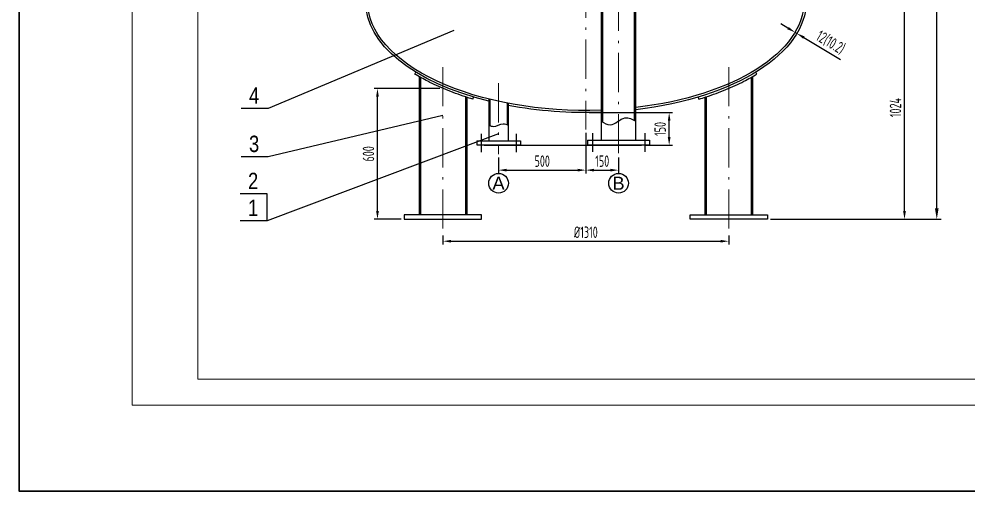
# Model space of a CAD drawing. Header units: millimetres. Extents: x 3203 to 14204, y 1871 to 9574.
# Drawn here: x 3203 to 7558, y 1871 to 4035 of the extents above; entities that cross this region are included whole.
import ezdxf
from ezdxf.enums import TextEntityAlignment as Align

# ---------------------------------------------------------------- set-up
doc = ezdxf.new("R2010")
doc.units = ezdxf.units.MM
doc.linetypes.add('ACAD_ISO10W100', pattern=[18.7, 12, -3, 0.7, -3])
for name, color, linetype, lineweight in [('中心线', 1, 'ACAD_ISO10W100', 18), ('中粗线', 4, 'Continuous', 35), ('细实线', 7, 'Continuous', 18)]:
    doc.layers.add(name, color=color, linetype=linetype, lineweight=lineweight)
doc.layers.add('图层2', color=3, linetype='Continuous')
doc.styles.add('HGCAD', font='gbenor.shx', dxfattribs={"width": 0.75, "bigfont": 'gbcbig.shx'})
doc.styles.get("Standard").update_dxf_attribs({"font": 'arial.ttf'})
doc.dimstyles.new('HGCAD$0', dxfattribs={"dimtxt": 3.5, "dimasz": 2.5, "dimexe": 1, "dimexo": 1, "dimgap": 1, "dimtad": 1, "dimdec": 1, "dimdsep": 46, "dimtxsty": 'HGCAD', "dimcen": 0, "dimclrd": 3, "dimclre": 3, "dimclrt": 6, "dimadec": 1, "dimazin": 0, "dimtfac": 1, "dimtdec": 1, "dimtmove": 0, "dimatfit": 1, "dimfxl": 0, "dimarcsym": 0})

# ---------------------------------------------------------------- blocks, each defined once
blk = doc.blocks.new('HGCAD#HGTFTK~A1H~HGCAD图框')
at = {"layer": '细实线', "color": 7}
blk.add_lwpolyline([(10, -10), (-831, -10), (-831, 584), (10, 584)], close=True, dxfattribs=at)
at = {"layer": '细实线', "color": 2}
blk.add_lwpolyline([(0, 0), (-806, 0), (-806, 574), (0, 574)], close=True, dxfattribs=at)
blk = doc.blocks.new('*D86')
at = {"layer": 'Defpoints', "color": 0, "ltscale": 15, "transparency": 16777216}
for p in [(6760.4, 3974), (6768.7, 3969), (6768.7, 3969)]:
    blk.add_point(p, dxfattribs=at)
at = {"layer": '图层2', "color": 3, "lineweight": -2, "ltscale": 15, "transparency": 16777216}
for p, q in [((6728.1, 3993.2), (6695.9, 4012.4)), ((6760.4, 3974), (6768.7, 3969)), ((6800.9, 3949.8), (6968.8, 3849.8))]:
    blk.add_line(p, q, dxfattribs=at)
at = {"layer": '图层2', "color": 3, "ltscale": 15, "transparency": 16777216}
for points in [[(6731.3, 3998.5), (6724.9, 3987.8), (6760.4, 3974)], [(6804.1, 3955.2), (6797.7, 3944.4), (6768.7, 3969)]]:
    blk.add_solid(points, dxfattribs=at)
at = {"layer": '图层2', "color": 6, "ltscale": 15, "transparency": 16777216, "insert": (6922.6, 3926.6), "char_height": 52.5, "attachment_point": 5, "rotation": 329.2179, "style": 'HGCAD', "bg_fill": 3, "box_fill_scale": 1.1, "bg_fill_color": 256, "bg_fill_true_color": 13158600, "bg_fill_transparency": 0}
blk.add_mtext('12(10.2)', dxfattribs=at)
blk = doc.blocks.new('*D110')
at = {"layer": 'Defpoints', "color": 0, "ltscale": 10, "transparency": 16777216}
for p in [(5279.5, 8326.2), (7410.1, 8326.2), (6633.5, 3116.8)]:
    blk.add_point(p, dxfattribs=at)
at = {"layer": '图层2', "color": 3, "lineweight": -2, "ltscale": 10, "transparency": 16777216}
for p, q in [((5299.5, 8326.2), (7430.1, 8326.2)), ((7410.1, 3166.8), (7410.1, 8276.2)), ((6653.5, 3116.8), (7430.1, 3116.8))]:
    blk.add_line(p, q, dxfattribs=at)
at = {"layer": '图层2', "color": 3, "ltscale": 10, "transparency": 16777216}
for points in [[(7401.7, 8276.2), (7418.4, 8276.2), (7410.1, 8326.2)], [(7401.7, 3166.8), (7418.4, 3166.8), (7410.1, 3116.8)]]:
    blk.add_solid(points, dxfattribs=at)
at = {"layer": '图层2', "color": 6, "ltscale": 10, "transparency": 16777216, "insert": (7350.7, 5721.5), "char_height": 70, "attachment_point": 5, "rotation": 90, "style": 'HGCAD', "bg_fill": 3, "box_fill_scale": 1.1, "bg_fill_color": 256, "bg_fill_true_color": 13158600, "bg_fill_transparency": 0}
blk.add_mtext('~5209', dxfattribs=at)
blk = doc.blocks.new('*D111')
at = {"layer": 'Defpoints', "color": 0, "ltscale": 15, "transparency": 16777216}
for p in [(5801.5, 3605.9), (6183.4, 3605.9), (6057, 3455.9)]:
    blk.add_point(p, dxfattribs=at)
at = {"layer": '图层2', "color": 3, "lineweight": -2, "ltscale": 15, "transparency": 16777216}
for p, q in [((5816.5, 3605.9), (6198.4, 3605.9)), ((6183.4, 3493.4), (6183.4, 3568.4)), ((6072, 3455.9), (6198.4, 3455.9))]:
    blk.add_line(p, q, dxfattribs=at)
at = {"layer": '图层2', "color": 3, "ltscale": 15, "transparency": 16777216}
for points in [[(6177.1, 3568.4), (6189.6, 3568.4), (6183.4, 3605.9)], [(6177.1, 3493.4), (6189.6, 3493.4), (6183.4, 3455.9)]]:
    blk.add_solid(points, dxfattribs=at)
at = {"layer": '图层2', "color": 6, "ltscale": 15, "transparency": 16777216, "insert": (6142.1, 3530.9), "char_height": 52.5, "attachment_point": 5, "rotation": 90, "style": 'HGCAD', "bg_fill": 3, "box_fill_scale": 1.1, "bg_fill_color": 256, "bg_fill_true_color": 13158600, "bg_fill_transparency": 0}
blk.add_mtext('150', dxfattribs=at)
blk = doc.blocks.new('*D112')
at = {"layer": 'Defpoints', "color": 0, "ltscale": 15, "transparency": 16777216}
for p in [(5801.5, 3528.4), (5401.5, 3414.7), (5801.5, 3342.1)]:
    blk.add_point(p, dxfattribs=at)
at = {"layer": '图层2', "color": 3, "lineweight": -2, "ltscale": 15, "transparency": 16777216}
for p, q in [((5801.5, 3513.4), (5801.5, 3327.1)), ((5401.5, 3399.7), (5401.5, 3327.1)), ((5439, 3342.1), (5764, 3342.1))]:
    blk.add_line(p, q, dxfattribs=at)
at = {"layer": '图层2', "color": 3, "ltscale": 15, "transparency": 16777216}
for points in [[(5439, 3348.3), (5439, 3335.8), (5401.5, 3342.1)], [(5764, 3348.3), (5764, 3335.8), (5801.5, 3342.1)]]:
    blk.add_solid(points, dxfattribs=at)
at = {"layer": '图层2', "color": 6, "ltscale": 15, "transparency": 16777216, "insert": (5601.5, 3383.3), "char_height": 52.5, "attachment_point": 5, "style": 'HGCAD', "bg_fill": 3, "box_fill_scale": 1.1, "bg_fill_color": 256, "bg_fill_true_color": 13158600, "bg_fill_transparency": 0}
blk.add_mtext('500', dxfattribs=at)
blk = doc.blocks.new('*D121')
at = {"layer": 'Defpoints', "color": 0, "ltscale": 15, "transparency": 16777216}
for p in [(5146.5, 3057.6), (6456.5, 3057.6), (6456.5, 3016.2)]:
    blk.add_point(p, dxfattribs=at)
at = {"layer": '图层2', "color": 3, "lineweight": -2, "ltscale": 15, "transparency": 16777216}
for p, q in [((5146.5, 3042.6), (5146.5, 3001.2)), ((5184, 3016.2), (6419, 3016.2)), ((6456.5, 3042.6), (6456.5, 3001.2))]:
    blk.add_line(p, q, dxfattribs=at)
at = {"layer": '图层2', "color": 3, "ltscale": 15, "transparency": 16777216}
for points in [[(5184, 3022.4), (5184, 3009.9), (5146.5, 3016.2)], [(6419, 3022.4), (6419, 3009.9), (6456.5, 3016.2)]]:
    blk.add_solid(points, dxfattribs=at)
at = {"layer": '图层2', "color": 6, "ltscale": 15, "transparency": 16777216, "insert": (5801.5, 3057.4), "char_height": 52.5, "attachment_point": 5, "style": 'HGCAD', "bg_fill": 3, "box_fill_scale": 1.1, "bg_fill_color": 256, "bg_fill_true_color": 13158600, "bg_fill_transparency": 0}
blk.add_mtext('%%C1310', dxfattribs=at)
blk = doc.blocks.new('*D122')
at = {"layer": 'Defpoints', "color": 0, "ltscale": 15, "transparency": 16777216}
for p in [(4846.4, 3716.8), (5146.5, 3716.8), (4969.5, 3116.8)]:
    blk.add_point(p, dxfattribs=at)
at = {"layer": '图层2', "color": 3, "lineweight": -2, "ltscale": 15, "transparency": 16777216}
for p, q in [((5131.5, 3716.8), (4831.4, 3716.8)), ((4846.4, 3154.3), (4846.4, 3679.3)), ((4954.5, 3116.8), (4831.4, 3116.8))]:
    blk.add_line(p, q, dxfattribs=at)
at = {"layer": '图层2', "color": 3, "ltscale": 15, "transparency": 16777216}
for points in [[(4840.2, 3679.3), (4852.7, 3679.3), (4846.4, 3716.8)], [(4840.2, 3154.3), (4852.7, 3154.3), (4846.4, 3116.8)]]:
    blk.add_solid(points, dxfattribs=at)
at = {"layer": '图层2', "color": 6, "ltscale": 15, "transparency": 16777216, "insert": (4805.2, 3416.8), "char_height": 52.5, "attachment_point": 5, "rotation": 90, "style": 'HGCAD', "bg_fill": 3, "box_fill_scale": 1.1, "bg_fill_color": 256, "bg_fill_true_color": 13158600, "bg_fill_transparency": 0}
blk.add_mtext('600', dxfattribs=at)
blk = doc.blocks.new('*D81')
at = {"layer": 'Defpoints', "color": 0, "ltscale": 15, "transparency": 16777216}
for p in [(6811.5, 4140.9), (7262, 4140.9), (6633.5, 3116.8)]:
    blk.add_point(p, dxfattribs=at)
at = {"layer": '图层2', "color": 3, "lineweight": -2, "ltscale": 15, "transparency": 16777216}
for p, q in [((6826.5, 4140.9), (7277, 4140.9)), ((7262, 3154.3), (7262, 4103.4)), ((6648.5, 3116.8), (7277, 3116.8))]:
    blk.add_line(p, q, dxfattribs=at)
at = {"layer": '图层2', "color": 3, "ltscale": 15, "transparency": 16777216}
for points in [[(7255.8, 4103.4), (7268.3, 4103.4), (7262, 4140.9)], [(7255.8, 3154.3), (7268.3, 3154.3), (7262, 3116.8)]]:
    blk.add_solid(points, dxfattribs=at)
at = {"layer": '图层2', "color": 6, "ltscale": 15, "transparency": 16777216, "insert": (7220.8, 3628.9), "char_height": 52.5, "attachment_point": 5, "rotation": 90, "style": 'HGCAD', "bg_fill": 3, "box_fill_scale": 1.1, "bg_fill_color": 256, "bg_fill_true_color": 13158600, "bg_fill_transparency": 0}
blk.add_mtext('1024', dxfattribs=at)
blk = doc.blocks.new('*D107')
at = {"layer": 'Defpoints', "color": 0, "ltscale": 15, "transparency": 16777216}
for p in [(5801.5, 3528.4), (5951.5, 3414.7), (5951.5, 3342.1)]:
    blk.add_point(p, dxfattribs=at)
at = {"layer": '中粗线', "color": 3, "lineweight": -2, "ltscale": 15, "transparency": 16777216}
for p, q in [((5801.5, 3513.4), (5801.5, 3327.1)), ((5951.5, 3399.7), (5951.5, 3327.1)), ((5839, 3342.1), (5914, 3342.1))]:
    blk.add_line(p, q, dxfattribs=at)
at = {"layer": '中粗线', "color": 3, "ltscale": 15, "transparency": 16777216}
for points in [[(5839, 3348.3), (5839, 3335.8), (5801.5, 3342.1)], [(5914, 3348.3), (5914, 3335.8), (5951.5, 3342.1)]]:
    blk.add_solid(points, dxfattribs=at)
at = {"layer": '中粗线', "color": 6, "ltscale": 15, "transparency": 16777216, "insert": (5876.5, 3383.3), "char_height": 52.5, "attachment_point": 5, "style": 'HGCAD', "bg_fill": 3, "box_fill_scale": 1.1, "bg_fill_color": 256, "bg_fill_true_color": 13158600, "bg_fill_transparency": 0}
blk.add_mtext('150', dxfattribs=at)

msp = doc.modelspace()

# ---------------------------------------------------------------- linework, layer by layer
at = {"ltscale": 15}
for p, q in [((5017.35, 3782.73), (5022.56, 3791.26)), ((5037, 3771.07), (5037, 3136.83)), ((5043, 3767.64), (5043, 3136.83)), ((5250, 3678.13), (5250, 3136.83)), ((5256, 3676.19), (5256, 3136.83)), ((5282.97, 3667.81), (5285.84, 3677.39)), ((5846, 3455.91), (6057, 3455.91))]:
    msp.add_line(p, q, dxfattribs=at)
at = {"ltscale": 5}
for p, q in [((4344.83, 3624.46), (4220.95, 3624.46)), ((4344.83, 3402.63), (4220.95, 3402.63)), ((4340.33, 3233.07), (4216.45, 3233.07)), ((4340.33, 3109.19), (4216.45, 3109.19))]:
    msp.add_line(p, q, dxfattribs=at)
at = {"ltscale": 15}
msp.add_lwpolyline([(4969.47, 3116.83), (5323.47, 3116.83), (5323.47, 3136.83), (4969.47, 3136.83)], close=True, dxfattribs=at)
at = {"ltscale": 15, "extrusion": (0, 0, -1)}
for major_axis, ratio, start_param, end_param in [((1010, 0), 0.5049505, 2.0265053, 3.1415927), ((1000, 0), 0.5, 1.5002378, 3.1415927), ((1000, 0), 0.5, 0, 1.3392324), ((1010, 0), 0.5049505, 0, 1.3415663), ((1010, 0), 0.5049505, 1.5009375, 1.9304822)]:
    msp.add_ellipse((5801.5, 4115.91), major_axis=major_axis, ratio=ratio, start_param=start_param, end_param=end_param, dxfattribs=at)
at = {"ltscale": 15}
msp.add_open_spline([(5282.97, 3667.81), (5272.22, 3671.03), (5261.6, 3674.36), (5219.58, 3688.04), (5189.17, 3699.18), (5130.94, 3723.12), (5103.11, 3735.91), (5056.02, 3760.1), (5036.2, 3771.2), (5017.35, 3782.73)], degree=3, knots=[2.1066277, 2.1066277, 2.1066277, 2.1066277, 2.14348316, 2.14348316, 2.25406569, 2.25406569, 2.36464822, 2.36464822, 2.4515563, 2.4515563, 2.4515563, 2.4515563], dxfattribs=at)
at = {"layer": '中心线', "ltscale": 15}
for p, q in [((5801.5, 8428.29), (5801.5, 3528.36)), ((5146.5, 3814.86), (5146.5, 3057.64))]:
    msp.add_line(p, q, dxfattribs=at)
at = {"layer": '图层2', "ltscale": 5}
for p, q in [((5195.98, 3982.98), (4344.83, 3624.46)), ((5146.5, 3592.27), (4344.83, 3402.63)), ((5401.5, 3509.08), (4340.33, 3109.19))]:
    msp.add_line(p, q, dxfattribs=at)
at = {"layer": '图层2', "ltscale": 10}
msp.add_line((4340.33, 3109.19), (4340.33, 3233.07), dxfattribs=at)

# ---------------------------------------------------------------- block references
at = {"layer": '图层2', "ltscale": 15, "xscale": 12, "yscale": 12, "zscale": 12}
msp.add_blockref('HGCAD#HGTFTK~A1H~HGCAD图框', (13694.77, 2384.48), dxfattribs=at)

# ---------------------------------------------------------------- texts
at = {"color": 3, "ltscale": 5, "width": 0.8}
for s, p in [('4', (4280.95, 3684.46)), ('3', (4280.95, 3462.63)), ('2', (4276.45, 3293.07)), ('1', (4276.45, 3169.19))]:
    msp.add_text(s, height=75, dxfattribs=at).set_placement(p, align=Align.MIDDLE)

# ---------------------------------------------------------------- next in the draw order: dimensions: what is measured, and where the dimension line sits
at = {"layer": '图层2', "ltscale": 15}
dim = msp.add_aligned_dim(p1=(6760.36, 3973.97), p2=(6768.69, 3969.01), distance=0, text='12(10.2)', dimstyle='HGCAD$0', override={"dimscale": 15, "dimdec": 0, "dimtfill": 1, "dimarcsym": 1}, dxfattribs=at)
dim.commit()
dim.dimension.update_dxf_attribs({"geometry": '*D86', "text_midpoint": (6922.65, 3926.58)})
dim = msp.add_linear_dim(base=(4846.43, 3716.82), p1=(4969.47, 3116.83), p2=(5146.5, 3716.82), angle=90, dimstyle='HGCAD$0', override={"dimscale": 15, "dimtfill": 1, "dimarcsym": 1}, dxfattribs=at)
dim.commit()
dim.dimension.update_dxf_attribs({"geometry": '*D122', "text_midpoint": (4805.18, 3416.83)})
dim = msp.add_linear_dim(base=(6456.5, 3016.18), p1=(5146.5, 3057.64), p2=(6456.5, 3057.64), text='%%C<>', dimstyle='HGCAD$0', override={"dimscale": 15, "dimtfill": 1, "dimarcsym": 1}, dxfattribs=at)
dim.commit()
dim.dimension.update_dxf_attribs({"geometry": '*D121', "text_midpoint": (5801.5, 3057.43)})

# ---------------------------------------------------------------- next in the draw order: dimensions: what is measured, and where the dimension line sits
at = {"layer": '图层2', "ltscale": 10}
dim = msp.add_linear_dim(base=(7410.08, 8326.17), p1=(6633.52, 3116.83), p2=(5279.5, 8326.17), angle=90, text='~<>', dimstyle='HGCAD$0', override={"dimscale": 10, "dimtxt": 7, "dimasz": 5, "dimexe": 2, "dimexo": 2, "dimgap": 2, "dimdec": 0, "dimtfill": 1, "dimarcsym": 1}, dxfattribs=at)
dim.commit()
dim.dimension.update_dxf_attribs({"geometry": '*D110', "text_midpoint": (7350.71, 5721.5)})

# ---------------------------------------------------------------- next in the draw order: linework, layer by layer
at = {"ltscale": 15}
for p, q in [((6585.65, 3782.73), (6580.43, 3791.26)), ((6560, 3767.64), (6560, 3136.83)), ((6566, 3771.07), (6566, 3136.83)), ((5357, 3668.02), (5357, 3475.91)), ((5361.5, 3666.91), (5361.5, 3546.58)), ((6320.03, 3667.81), (6317.16, 3677.39)), ((6347, 3676.19), (6347, 3136.83)), ((6353, 3678.13), (6353, 3136.83)), ((5441.5, 3649.44), (5441.5, 3550.26)), ((5446, 3648.57), (5446, 3475.91)), ((5301.5, 3475.91), (5301.5, 3457.91)), ((5301.5, 3475.91), (5501.5, 3475.91)), ((5301.5, 3457.91), (5501.5, 3457.91)), ((5335.5, 3457.91), (5335.5, 3455.91)), ((5335.5, 3455.91), (5467.5, 3455.91)), ((5467.5, 3455.91), (5467.5, 3457.91)), ((5501.5, 3475.91), (5501.5, 3457.91))]:
    msp.add_line(p, q, dxfattribs=at)
at = {"color": 1, "linetype": 'ACAD_ISO10W100', "ltscale": 15}
for p, q in [((5321.5, 3508.91), (5321.5, 3424.91)), ((5481.5, 3508.91), (5481.5, 3424.91))]:
    msp.add_line(p, q, dxfattribs=at)
at = {"ltscale": 15}
msp.add_open_spline([(6320.03, 3667.81), (6330.78, 3671.03), (6341.4, 3674.36), (6383.42, 3688.04), (6413.83, 3699.18), (6472.06, 3723.12), (6499.89, 3735.91), (6546.98, 3760.1), (6566.8, 3771.2), (6585.65, 3782.73)], degree=3, knots=[2.1066277, 2.1066277, 2.1066277, 2.1066277, 2.14348316, 2.14348316, 2.25406569, 2.25406569, 2.36464822, 2.36464822, 2.4515563, 2.4515563, 2.4515563, 2.4515563], dxfattribs=at)
at = {"layer": '中心线', "ltscale": 15}
for p, q in [((6456.5, 3814.86), (6456.5, 3057.64)), ((5401.5, 3740.12), (5401.5, 3414.7))]:
    msp.add_line(p, q, dxfattribs=at)
at = {"layer": '图层2'}
msp.add_circle((5951.5, 3282.1), 45, dxfattribs=at)
at = {"layer": '图层2', "ltscale": 15}
msp.add_spline([(5357, 3548.54), (5377.09, 3542.3), (5422.5, 3554.43), (5446, 3548.54)], degree=3, dxfattribs=at)

# ---------------------------------------------------------------- next in the draw order: texts
at = {"layer": '图层2', "color": 6, "insert": (5951.27, 3282.1), "char_height": 60, "width": 178.3359, "attachment_point": 5}
msp.add_mtext('B', dxfattribs=at)

# ---------------------------------------------------------------- next in the draw order: dimensions: what is measured, and where the dimension line sits
at = {"layer": '图层2', "ltscale": 15}
for base, p1, p2, override, picture, middle in [((7262.04, 4140.91), (6633.52, 3116.83), (6811.5, 4140.91), {"dimscale": 15, "dimdec": 0, "dimtfill": 1, "dimarcsym": 1}, '*D81', (7220.79, 3628.87)), ((6183.36, 3605.91), (6057, 3455.91), (5801.5, 3605.91), {"dimscale": 15, "dimtfill": 1, "dimarcsym": 1}, '*D111', (6142.11, 3530.91))]:
    dim = msp.add_linear_dim(base=base, p1=p1, p2=p2, angle=90, dimstyle='HGCAD$0', override=override, dxfattribs=at)
    dim.commit()
    dim.dimension.update_dxf_attribs({"geometry": picture, "text_midpoint": middle})

# ---------------------------------------------------------------- next in the draw order: linework, layer by layer
at = {"ltscale": 10}
for p, q in [((5872, 4076.41), (5872, 3479.91)), ((5878, 4082.41), (5878, 3562.45)), ((6025, 3569.34), (6025, 4082.41)), ((6031, 3479.91), (6031, 4076.41)), ((5846, 3457.91), (5846, 3455.91)), ((6057, 3455.91), (6057, 3457.91)), ((6094, 3479.91), (6094, 3457.91))]:
    msp.add_line(p, q, dxfattribs=at)
at = {"color": 1, "linetype": 'ACAD_ISO10W100', "ltscale": 10}
for p, q in [((5831.5, 3511.91), (5831.5, 3425.91)), ((6071.5, 3511.91), (6071.5, 3425.91))]:
    msp.add_line(p, q, dxfattribs=at)
at = {"ltscale": 15}
msp.add_lwpolyline([(6633.52, 3116.83), (6279.52, 3116.83), (6279.52, 3136.83), (6633.52, 3136.83)], close=True, dxfattribs=at)
at = {"layer": '中心线', "ltscale": 15}
msp.add_line((5951.5, 4160.45), (5951.5, 3414.7), dxfattribs=at)
at = {"layer": '图层2', "ltscale": 15}
msp.add_line((5467.5, 3455.91), (5846, 3455.91), dxfattribs=at)
msp.add_spline([(5872, 3566.14), (5912.93, 3549.67), (5980.93, 3581.76), (6031, 3566.14)], degree=3, dxfattribs=at)

# ---------------------------------------------------------------- next in the draw order: dimensions: what is measured, and where the dimension line sits
dim = msp.add_linear_dim(base=(5801.5, 3342.1), p1=(5401.5, 3414.7), p2=(5801.5, 3528.36), text='500', dimstyle='HGCAD$0', override={"dimscale": 15, "dimtfill": 1, "dimarcsym": 1}, dxfattribs=at)
dim.commit()
dim.dimension.update_dxf_attribs({"geometry": '*D112', "text_midpoint": (5601.5, 3383.35)})

# ---------------------------------------------------------------- next in the draw order: linework, layer by layer
at = {"ltscale": 10}
for p, q in [((5809, 3479.91), (5809, 3457.91)), ((5809, 3479.91), (6094, 3479.91)), ((5809, 3457.91), (6094, 3457.91))]:
    msp.add_line(p, q, dxfattribs=at)
at = {"layer": '中粗线', "ltscale": 15}
msp.add_lwpolyline([(3203.32, 9573.83), (14203.96, 9573.83), (14203.96, 1871.09), (3203.32, 1871.09)], close=True, dxfattribs=at)
at = {"layer": '图层2'}
msp.add_circle((5401.5, 3282.1), 45, dxfattribs=at)

# ---------------------------------------------------------------- next in the draw order: texts
at = {"layer": '图层2', "color": 6, "insert": (5401.27, 3282.1), "char_height": 60, "width": 178.3359, "attachment_point": 5}
msp.add_mtext('A', dxfattribs=at)

# ---------------------------------------------------------------- next in the draw order: dimensions: what is measured, and where the dimension line sits
at = {"layer": '中粗线', "ltscale": 15}
dim = msp.add_linear_dim(base=(5951.5, 3342.1), p1=(5801.5, 3528.36), p2=(5951.5, 3414.7), dimstyle='HGCAD$0', override={"dimscale": 15, "dimtfill": 1, "dimarcsym": 1}, dxfattribs=at)
dim.commit()
dim.dimension.update_dxf_attribs({"geometry": '*D107', "text_midpoint": (5876.5, 3383.35)})

doc.saveas('drawing.dxf')
